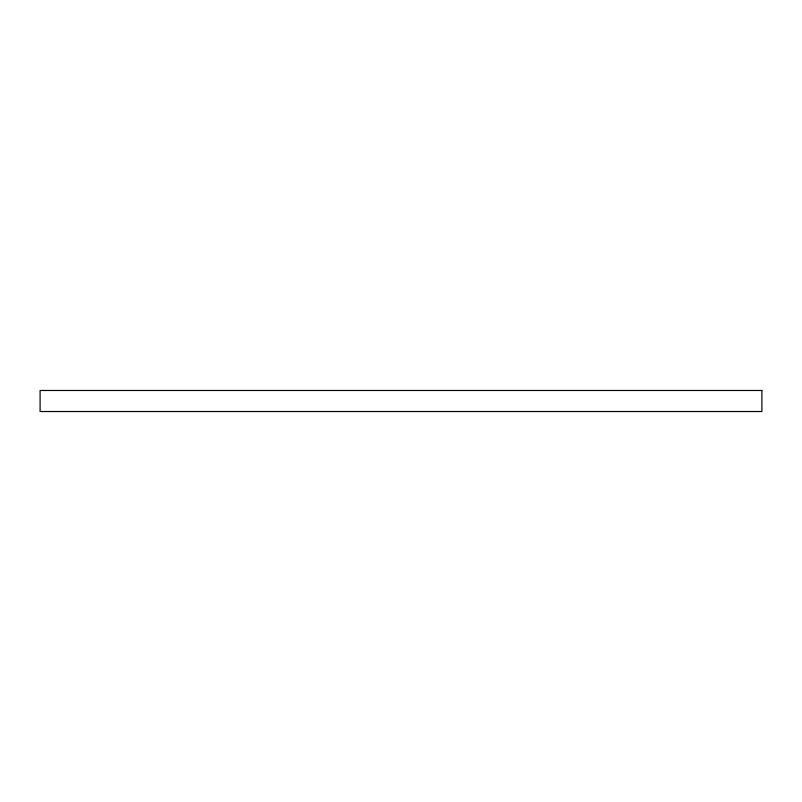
<?xml version="1.0" encoding="UTF-8"?>
<svg xmlns="http://www.w3.org/2000/svg" width="802" height="802" viewBox="0 0 802 802"><rect width="100%" height="100%" fill="white"/><g stroke="black" fill="none" stroke-linecap="round" stroke-linejoin="round"><path stroke-width="1.2" d="M761.9 390.474L40.1 390.474L40.1 411.526L761.9 411.526L761.9 390.474"/></g></svg>
